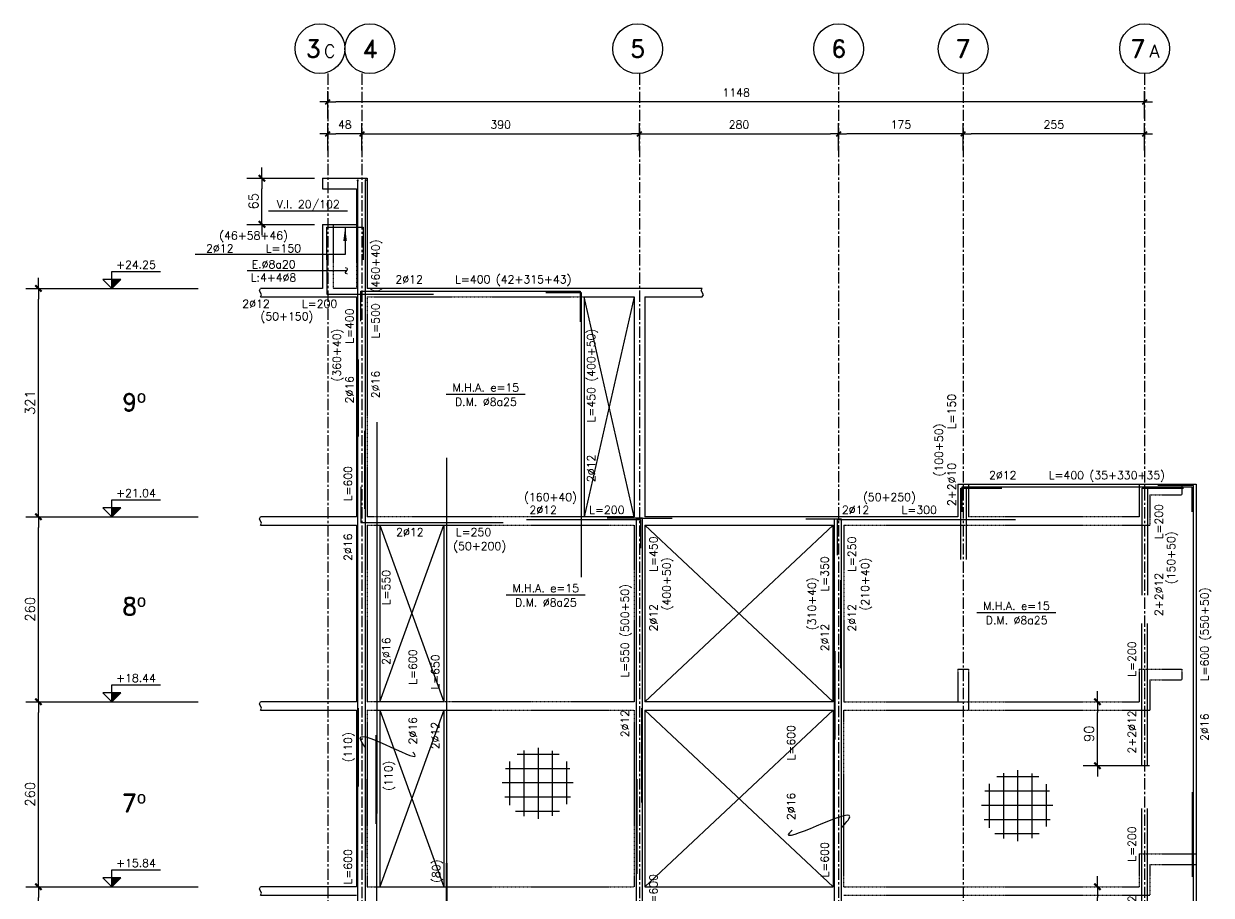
# Model space of a CAD drawing. Header units: millimetres. Extents: x 7445 to 13932, y -1320 to 2057.
# Drawn here: x 7445 to 9114, y 832 to 2057 of the extents above; entities that cross this region are included whole.
import ezdxf
from ezdxf.enums import TextEntityAlignment as Align

# ---------------------------------------------------------------- set-up
doc = ezdxf.new("R2010")
doc.units = ezdxf.units.MM
doc.header["$LTSCALE"] = 0.5
doc.linetypes.add('CENTER', pattern=[50.8, 31.75, -6.35, 6.35, -6.35])
doc.linetypes.add('DASHED', pattern=[0.75, 0.5, -0.25])
for name, color, linetype in [('A-LINEA 015', 6, 'Continuous'), ('CONTORNO', 3, 'Continuous'), ('CONTORNOS', 3, 'Continuous'), ('COTAS1', 2, 'Continuous'), ('Cotas2', 1, 'Continuous'), ('EJES', 1, 'CENTER'), ('fe', 7, 'Continuous'), ('NIVELES', 3, 'Continuous'), ('SEGMENTOS1', 2, 'DASHED'), ('TEXTOS-SM', 3, 'Continuous'), ('TEXTOS1', 9, 'Continuous'), ('textos2', 2, 'Continuous'), ('VANOS', 1, 'Continuous')]:
    doc.layers.add(name, color=color, linetype=linetype)
doc.styles.add('ROMAND', font='romand')
doc.styles.add('ROMANS', font='romans')
doc.styles.add('ROMANS0', font='romans.shx')
doc.dimstyles.new('ING-50', dxfattribs={"dimscale": 5, "dimtxt": 2.25, "dimasz": 2.25, "dimexe": 3, "dimexo": 0, "dimgap": 1.5, "dimtad": 1, "dimdec": 1, "dimzin": 12, "dimdsep": 46, "dimtxsty": 'ROMANS', "dimblk1": 'TICK1', "dimblk2": 'TICK1', "dimsah": 1, "dimcen": 0.09, "dimclrd": 2, "dimclre": 1, "dimclrt": 3, "dimadec": 1, "dimazin": 3, "dimtfac": 1, "dimtdec": 1, "dimtix": 1, "dimtmove": 2, "dimatfit": 3, "dimfxl": 3, "dimtolj": 1, "dimtzin": 12, "dimarcsym": 0})
doc.dimstyles.new('ING50', dxfattribs={"dimscale": 50, "dimtxt": 0.27, "dimasz": 0.3, "dimexe": 0.2, "dimexo": 1, "dimgap": 0.1, "dimtad": 1, "dimzin": 12, "dimdsep": 46, "dimtxsty": 'ROMANS', "dimblk1": 'TICK1', "dimblk2": 'TICK1', "dimsah": 1, "dimcen": 0.09, "dimse1": 1, "dimse2": 1, "dimclrd": 2, "dimclre": 4, "dimclrt": 3, "dimadec": 0, "dimazin": 0, "dimtfac": 1, "dimtix": 1, "dimtmove": 2, "dimatfit": 3, "dimldrblk": 'TICK1', "dimfxl": 1, "dimtolj": 1, "dimtzin": 12, "dimarcsym": 0})

# ---------------------------------------------------------------- blocks, each defined once
blk = doc.blocks.new('EJE-1')
at = {"color": 3, "linetype": 'Continuous'}
blk.add_circle((0, 0), 35, dxfattribs=at)
at = {"color": 5, "linetype": 'Continuous', "style": 'ROMAND'}
blk.add_attdef('0', text='', height=25, dxfattribs=at).set_placement((0.2, 0), align=Align.MIDDLE)
blk = doc.blocks.new('TICK1')
at = {"color": 2}
for points in [[(0, 0), (-1, 0)], [(0, 0), (1, 0)]]:
    blk.add_lwpolyline(points, dxfattribs=at)
at = {"color": 2, "const_width": 0.2}
blk.add_lwpolyline([(-0.3, -0.3), (0.3, 0.3)], dxfattribs=at)
blk = doc.blocks.new('*D27')
at = {"layer": 'COTAS1', "color": 2, "lineweight": -2}
blk.add_line((7465.3, 598.7), (7465.3, 828.7), dxfattribs=at)
at = {"layer": 'Defpoints', "color": 0}
for p in [(7465.3, 843.7), (7477, 843.7), (7477, 583.7)]:
    blk.add_point(p, dxfattribs=at)
at = {"layer": 'COTAS1', "color": 2, "lineweight": -2, "xscale": 15, "yscale": 15, "zscale": 15}
for p, rotation in [((7465.3, 843.7), 90), ((7465.3, 583.7), 270)]:
    blk.add_blockref('TICK1', p, dxfattribs=dict(at, rotation=rotation))
at = {"layer": 'COTAS1', "color": 3, "insert": (7453.6, 713.7), "char_height": 13.5, "attachment_point": 5, "rotation": 90, "style": 'ROMANS'}
blk.add_mtext('\\A1;260', dxfattribs=at)
blk = doc.blocks.new('nivel-el')
at = {"linetype": 'Continuous'}
blk.add_hatch(color=1, dxfattribs=at).paths.add_polyline_path([(0, 0), (12.5, 12.5), (0, 12.5)])
at = {"color": 3}
blk.add_lwpolyline([(0, 0), (12.5, 12.5), (0, 12.5), (-12.5, 12.5), (0, 0), (0, 12.5), (0, 23.6), (68.4, 23.6)], dxfattribs=at)
at = {"color": 3, "style": 'ROMANS'}
blk.add_attdef('%%P0.00', text='', height=11.2, dxfattribs=at).set_placement((34, 27.7), align=Align.CENTER)
blk = doc.blocks.new('*D28')
at = {"layer": 'COTAS1', "color": 2, "lineweight": -2}
blk.add_line((7465.3, 858.7), (7465.3, 1088.7), dxfattribs=at)
at = {"layer": 'Defpoints', "color": 0}
for p in [(7465.3, 1103.7), (7477, 1103.7), (7477, 843.7)]:
    blk.add_point(p, dxfattribs=at)
at = {"layer": 'COTAS1', "color": 2, "lineweight": -2, "xscale": 15, "yscale": 15, "zscale": 15}
for p, rotation in [((7465.3, 1103.7), 90), ((7465.3, 843.7), 270)]:
    blk.add_blockref('TICK1', p, dxfattribs=dict(at, rotation=rotation))
at = {"layer": 'COTAS1', "color": 3, "insert": (7453.6, 973.7), "char_height": 13.5, "attachment_point": 5, "rotation": 90, "style": 'ROMANS'}
blk.add_mtext('\\A1;260', dxfattribs=at)
blk = doc.blocks.new('eje-3')
at = {"color": 3, "linetype": 'Continuous'}
blk.add_circle((0, 0), 35, dxfattribs=at)
at = {"color": 5, "linetype": 'Continuous', "style": 'ROMAND'}
for height, p in [(25, (-9.2, 0)), (18, (13.7, -3.6))]:
    blk.add_attdef('0', text='', height=height, dxfattribs=at).set_placement(p, align=Align.MIDDLE)
blk = doc.blocks.new('*D29')
at = {"layer": 'Defpoints', "color": 0, "ltscale": 0.5}
for p in [(7872, 1946.8), (7872, 1923.5), (9020, 1923.5)]:
    blk.add_point(p, dxfattribs=at)
at = {"layer": 'TEXTOS1', "color": 1, "lineweight": -2, "ltscale": 0.5}
for p, q in [((7872, 1923.5), (7872, 1961.8)), ((9020, 1923.5), (9020, 1961.8))]:
    blk.add_line(p, q, dxfattribs=at)
at = {"layer": 'TEXTOS1', "color": 2, "lineweight": -2, "ltscale": 0.5}
blk.add_line((9008.8, 1946.8), (7883.3, 1946.8), dxfattribs=at)
at = {"layer": 'TEXTOS1', "color": 2, "lineweight": -2, "ltscale": 0.5, "xscale": 11.25, "yscale": 11.25, "zscale": 11.25}
for p, rotation in [((7872, 1946.8), 179.9999999999993), ((9020, 1946.8), 359.9999999999993)]:
    blk.add_blockref('TICK1', p, dxfattribs=dict(at, rotation=rotation))
at = {"layer": 'TEXTOS1', "color": 3, "ltscale": 0.5, "insert": (8446, 1960), "char_height": 11.25, "attachment_point": 5, "style": 'ROMANS'}
blk.add_mtext('\\A1;1148', dxfattribs=at)
blk = doc.blocks.new('*D30')
at = {"layer": 'Defpoints', "color": 0, "ltscale": 0.5}
for p in [(8765, 1901.8), (8765, 1878.5), (9020, 1878.5)]:
    blk.add_point(p, dxfattribs=at)
at = {"layer": 'TEXTOS1', "color": 1, "lineweight": -2, "ltscale": 0.5}
for p, q in [((8765, 1878.5), (8765, 1916.8)), ((9020, 1878.5), (9020, 1916.8))]:
    blk.add_line(p, q, dxfattribs=at)
at = {"layer": 'TEXTOS1', "color": 2, "lineweight": -2, "ltscale": 0.5}
blk.add_line((9008.8, 1901.8), (8776.3, 1901.8), dxfattribs=at)
at = {"layer": 'TEXTOS1', "color": 2, "lineweight": -2, "ltscale": 0.5, "xscale": 11.25, "yscale": 11.25, "zscale": 11.25}
for p, rotation in [((8765, 1901.8), 180.0000000000065), ((9020, 1901.8), 6.474820679613913e-12)]:
    blk.add_blockref('TICK1', p, dxfattribs=dict(at, rotation=rotation))
at = {"layer": 'TEXTOS1', "color": 3, "ltscale": 0.5, "insert": (8892.5, 1915), "char_height": 11.25, "attachment_point": 5, "style": 'ROMANS'}
blk.add_mtext('\\A1;255', dxfattribs=at)
blk = doc.blocks.new('*D31')
at = {"layer": 'Defpoints', "color": 0, "ltscale": 0.5}
for p in [(8590, 1901.8), (8590, 1878.5), (8765, 1878.5)]:
    blk.add_point(p, dxfattribs=at)
at = {"layer": 'TEXTOS1', "color": 1, "lineweight": -2, "ltscale": 0.5}
for p, q in [((8590, 1878.5), (8590, 1916.8)), ((8765, 1878.5), (8765, 1916.8))]:
    blk.add_line(p, q, dxfattribs=at)
at = {"layer": 'TEXTOS1', "color": 2, "lineweight": -2, "ltscale": 0.5}
blk.add_line((8753.8, 1901.8), (8601.3, 1901.8), dxfattribs=at)
at = {"layer": 'TEXTOS1', "color": 2, "lineweight": -2, "ltscale": 0.5, "xscale": 11.25, "yscale": 11.25, "zscale": 11.25, "rotation": 180}
blk.add_blockref('TICK1', (8590, 1901.8), dxfattribs=at)
at = {"layer": 'TEXTOS1', "color": 2, "lineweight": -2, "ltscale": 0.5, "xscale": 11.25, "yscale": 11.25, "zscale": 11.25}
blk.add_blockref('TICK1', (8765, 1901.8), dxfattribs=at)
at = {"layer": 'TEXTOS1', "color": 3, "ltscale": 0.5, "insert": (8677.5, 1915), "char_height": 11.25, "attachment_point": 5, "style": 'ROMANS'}
blk.add_mtext('\\A1;175', dxfattribs=at)
blk = doc.blocks.new('*D32')
at = {"layer": 'Defpoints', "color": 0, "ltscale": 0.5}
for p in [(8590, 1901.8), (8310, 1878.5), (8590, 1878.5)]:
    blk.add_point(p, dxfattribs=at)
at = {"layer": 'TEXTOS1', "color": 1, "lineweight": -2, "ltscale": 0.5}
for p, q in [((8310, 1878.5), (8310, 1916.8)), ((8590, 1878.5), (8590, 1916.8))]:
    blk.add_line(p, q, dxfattribs=at)
at = {"layer": 'TEXTOS1', "color": 2, "lineweight": -2, "ltscale": 0.5}
blk.add_line((8321.3, 1901.8), (8578.8, 1901.8), dxfattribs=at)
at = {"layer": 'TEXTOS1', "color": 2, "lineweight": -2, "ltscale": 0.5, "xscale": 11.25, "yscale": 11.25, "zscale": 11.25, "rotation": 180}
blk.add_blockref('TICK1', (8310, 1901.8), dxfattribs=at)
at = {"layer": 'TEXTOS1', "color": 2, "lineweight": -2, "ltscale": 0.5, "xscale": 11.25, "yscale": 11.25, "zscale": 11.25}
blk.add_blockref('TICK1', (8590, 1901.8), dxfattribs=at)
at = {"layer": 'TEXTOS1', "color": 3, "ltscale": 0.5, "insert": (8450, 1915), "char_height": 11.25, "attachment_point": 5, "style": 'ROMANS'}
blk.add_mtext('\\A1;280', dxfattribs=at)
blk = doc.blocks.new('*D10')
at = {"layer": 'Defpoints', "color": 0, "ltscale": 0.5}
for p in [(8310, 1901.8), (7920, 1878.5), (8310, 1878.5)]:
    blk.add_point(p, dxfattribs=at)
at = {"layer": 'TEXTOS1', "color": 1, "lineweight": -2, "ltscale": 0.5}
for p, q in [((7920, 1878.5), (7920, 1916.8)), ((8310, 1878.5), (8310, 1916.8))]:
    blk.add_line(p, q, dxfattribs=at)
at = {"layer": 'TEXTOS1', "color": 2, "lineweight": -2, "ltscale": 0.5}
blk.add_line((7931.3, 1901.8), (8298.8, 1901.8), dxfattribs=at)
at = {"layer": 'TEXTOS1', "color": 2, "lineweight": -2, "ltscale": 0.5, "xscale": 11.25, "yscale": 11.25, "zscale": 11.25, "rotation": 180}
blk.add_blockref('TICK1', (7920, 1901.8), dxfattribs=at)
at = {"layer": 'TEXTOS1', "color": 2, "lineweight": -2, "ltscale": 0.5, "xscale": 11.25, "yscale": 11.25, "zscale": 11.25}
blk.add_blockref('TICK1', (8310, 1901.8), dxfattribs=at)
at = {"layer": 'TEXTOS1', "color": 3, "ltscale": 0.5, "insert": (8115, 1915), "char_height": 11.25, "attachment_point": 5, "style": 'ROMANS'}
blk.add_mtext('\\A1;390', dxfattribs=at)
blk = doc.blocks.new('*D11')
at = {"layer": 'Defpoints', "color": 0, "ltscale": 0.5}
for p in [(7872, 1901.8), (7872, 1878.5), (7920, 1878.5)]:
    blk.add_point(p, dxfattribs=at)
at = {"layer": 'TEXTOS1', "color": 1, "lineweight": -2, "ltscale": 0.5}
for p, q in [((7872, 1878.5), (7872, 1916.8)), ((7920, 1878.5), (7920, 1916.8))]:
    blk.add_line(p, q, dxfattribs=at)
at = {"layer": 'TEXTOS1', "color": 2, "lineweight": -2, "ltscale": 0.5}
blk.add_line((7908.8, 1901.8), (7883.3, 1901.8), dxfattribs=at)
at = {"layer": 'TEXTOS1', "color": 2, "lineweight": -2, "ltscale": 0.5, "xscale": 11.25, "yscale": 11.25, "zscale": 11.25}
for p, rotation in [((7872, 1901.8), 180.0000000000253), ((7920, 1901.8), 2.525979425627156e-11)]:
    blk.add_blockref('TICK1', p, dxfattribs=dict(at, rotation=rotation))
at = {"layer": 'TEXTOS1', "color": 3, "ltscale": 0.5, "insert": (7896, 1915), "char_height": 11.25, "attachment_point": 5, "style": 'ROMANS'}
blk.add_mtext('\\A1;48', dxfattribs=at)
blk = doc.blocks.new('*D12')
at = {"layer": 'COTAS1', "color": 2, "lineweight": -2}
blk.add_line((7779.5, 1789.7), (7779.5, 1824.7), dxfattribs=at)
at = {"layer": 'Defpoints', "color": 0}
for p in [(7779.5, 1839.7), (7791.1, 1839.7), (7791.1, 1774.7)]:
    blk.add_point(p, dxfattribs=at)
at = {"layer": 'COTAS1', "color": 2, "lineweight": -2, "xscale": 15, "yscale": 15, "zscale": 15}
for p, rotation in [((7779.5, 1839.7), 90), ((7779.5, 1774.7), 270)]:
    blk.add_blockref('TICK1', p, dxfattribs=dict(at, rotation=rotation))
at = {"layer": 'COTAS1', "color": 3, "insert": (7767.7, 1807.2), "char_height": 13.5, "attachment_point": 5, "rotation": 90, "style": 'ROMANS'}
blk.add_mtext('\\A1;65', dxfattribs=at)
blk = doc.blocks.new('malla-1')
at = {"color": 1}
for p, q in [((-29.3, 40), (29.7, 40)), ((-20, 45.1), (-20, -47)), ((0, 49), (0, -50.9)), ((20, 44.6), (20, -46.5)), ((-46, 20), (44.8, 20)), ((-40, 29.7), (-40, -31.8)), ((40, 29.6), (40, -30.1)), ((-50.6, 0), (49.4, 0)), ((-46.9, -20), (45.6, -20)), ((-31.8, -40), (30.2, -40))]:
    blk.add_line(p, q, dxfattribs=at)
blk = doc.blocks.new('*D62')
at = {"layer": 'Defpoints', "color": 0, "ltscale": 0.5}
for p in [(8953.7, 843.7), (8965.4, 843.7), (8965.4, 753.7)]:
    blk.add_point(p, dxfattribs=at)
at = {"layer": 'fe', "color": 2, "lineweight": -2, "ltscale": 0.5}
blk.add_line((8953.7, 768.7), (8953.7, 828.7), dxfattribs=at)
at = {"layer": 'fe', "color": 2, "lineweight": -2, "ltscale": 0.5, "xscale": 15, "yscale": 15, "zscale": 15}
for p, rotation in [((8953.7, 843.7), 90), ((8953.7, 753.7), 270)]:
    blk.add_blockref('TICK1', p, dxfattribs=dict(at, rotation=rotation))
at = {"layer": 'fe', "color": 3, "ltscale": 0.5, "insert": (8942, 798.7), "char_height": 13.5, "attachment_point": 5, "rotation": 90, "style": 'ROMANS'}
blk.add_mtext('\\A1;90', dxfattribs=at)
blk = doc.blocks.new('*D60')
at = {"layer": 'COTAS1', "color": 2, "lineweight": -2}
blk.add_line((7465.3, 1118.7), (7465.3, 1348.7), dxfattribs=at)
at = {"layer": 'Defpoints', "color": 0}
for p in [(7465.3, 1363.7), (7477, 1363.7), (7477, 1103.7)]:
    blk.add_point(p, dxfattribs=at)
at = {"layer": 'COTAS1', "color": 2, "lineweight": -2, "xscale": 15, "yscale": 15, "zscale": 15}
for p, rotation in [((7465.3, 1363.7), 90), ((7465.3, 1103.7), 270)]:
    blk.add_blockref('TICK1', p, dxfattribs=dict(at, rotation=rotation))
at = {"layer": 'COTAS1', "color": 3, "insert": (7453.6, 1233.7), "char_height": 13.5, "attachment_point": 5, "rotation": 90, "style": 'ROMANS'}
blk.add_mtext('\\A1;260', dxfattribs=at)
blk = doc.blocks.new('*D61')
at = {"layer": 'COTAS1', "color": 2, "lineweight": -2}
blk.add_line((7465.3, 1378.7), (7465.3, 1669.7), dxfattribs=at)
at = {"layer": 'Defpoints', "color": 0}
for p in [(7465.3, 1684.7), (7477, 1684.7), (7477, 1363.7)]:
    blk.add_point(p, dxfattribs=at)
at = {"layer": 'COTAS1', "color": 2, "lineweight": -2, "xscale": 15, "yscale": 15, "zscale": 15}
for p, rotation in [((7465.3, 1684.7), 90), ((7465.3, 1363.7), 270)]:
    blk.add_blockref('TICK1', p, dxfattribs=dict(at, rotation=rotation))
at = {"layer": 'COTAS1', "color": 3, "insert": (7453.6, 1524.2), "char_height": 13.5, "attachment_point": 5, "rotation": 90, "style": 'ROMANS'}
blk.add_mtext('\\A1;321', dxfattribs=at)
blk = doc.blocks.new('*D63')
at = {"layer": 'Defpoints', "color": 0, "ltscale": 0.5}
for p in [(8953.7, 1103.7), (8965.4, 1103.7), (8965.4, 1013.7)]:
    blk.add_point(p, dxfattribs=at)
at = {"layer": 'fe', "color": 2, "lineweight": -2, "ltscale": 0.5}
blk.add_line((8953.7, 1028.7), (8953.7, 1088.7), dxfattribs=at)
at = {"layer": 'fe', "color": 2, "lineweight": -2, "ltscale": 0.5, "xscale": 15, "yscale": 15, "zscale": 15}
for p, rotation in [((8953.7, 1103.7), 90), ((8953.7, 1013.7), 270)]:
    blk.add_blockref('TICK1', p, dxfattribs=dict(at, rotation=rotation))
at = {"layer": 'fe', "color": 3, "ltscale": 0.5, "insert": (8942, 1058.7), "char_height": 13.5, "attachment_point": 5, "rotation": 90, "style": 'ROMANS'}
blk.add_mtext('\\A1;90', dxfattribs=at)
blk = doc.blocks.new('FLECHA')
at = {"color": 2}
blk.add_lwpolyline([(0, 0, 0, 5, 0), (19.2, 0, 5, 5, 0)], format="xyseb", dxfattribs=at)

msp = doc.modelspace()

# ---------------------------------------------------------------- linework, layer by layer
at = {"layer": 'CONTORNO'}
for p, q in [((7864.547, 1684.735), (7777.52, 1684.735)), ((7777.52, 1672.735), (7912.547, 1672.735)), ((8398.397, 1684.735), (7927.547, 1684.735)), ((8232.547, 1672.735), (8232.547, 1363.735)), ((8232.547, 1672.735), (8302.547, 1672.735)), ((8302.547, 1672.735), (8302.547, 1363.735)), ((8317.547, 1672.735), (8398.397, 1672.735)), ((8317.547, 1672.735), (8317.547, 1363.735)), ((8757.547, 1409.735), (9092.547, 1409.735)), ((8757.547, 1409.735), (8757.547, 1363.735)), ((7912.547, 1363.735), (7777.52, 1363.735)), ((8302.547, 1363.735), (8232.547, 1363.735)), ((8757.547, 1363.735), (8317.547, 1363.735)), ((7777.52, 1351.735), (7912.547, 1351.735)), ((7912.547, 1351.735), (7912.547, 1103.735)), ((7945.047, 1351.735), (7945.047, 1103.735)), ((7945.047, 1351.735), (8035.047, 1351.735)), ((8035.047, 1351.735), (8035.047, 1103.735)), ((8317.547, 1351.735), (8582.547, 1351.735)), ((8317.547, 1351.735), (8317.547, 1103.735)), ((8582.547, 1103.735), (8582.547, 1351.735)), ((7912.547, 1103.735), (7777.52, 1103.735)), ((8035.047, 1103.735), (7945.047, 1103.735)), ((8582.547, 1103.735), (8317.547, 1103.735)), ((7777.52, 1091.735), (7912.547, 1091.735)), ((7912.547, 1091.735), (7912.547, 843.735)), ((7945.047, 1091.735), (7945.047, 843.735)), ((7945.047, 1091.735), (8035.047, 1091.735)), ((8035.047, 1091.735), (8035.047, 843.735)), ((8317.547, 1091.735), (8582.547, 1091.735)), ((8317.547, 1091.735), (8317.547, 843.735)), ((8582.547, 1091.735), (8582.547, 843.735)), ((7912.547, 843.735), (7777.52, 843.735)), ((7945.047, 843.735), (8035.047, 843.735)), ((8317.547, 843.735), (8582.547, 843.735)), ((7777.52, 831.735), (7912.547, 831.735))]:
    msp.add_line(p, q, dxfattribs=at)
at = {"layer": 'CONTORNOS', "ltscale": 0.5}
for p, q in [((7864.547, 1839.735), (7864.547, 1824.735)), ((7864.547, 1839.735), (7927.547, 1839.735)), ((7927.547, 1839.735), (7927.547, 1684.735)), ((7864.547, 1824.735), (7912.547, 1824.735)), ((7912.547, 1824.735), (7912.547, 1774.735)), ((7864.547, 1774.735), (7864.547, 1684.735)), ((7864.547, 1774.735), (7912.547, 1774.735)), ((7912.547, 1672.735), (7912.547, 1363.735)), ((9092.547, 1409.735), (9092.547, -208.266))]:
    msp.add_line(p, q, dxfattribs=at)
at = {"layer": 'CONTORNOS', "color": 2, "ltscale": 0.5}
for p, q in [((7776.02, 1681.735), (7777.52, 1684.735)), ((7779.02, 1675.735), (7776.02, 1681.735)), ((7777.52, 1672.735), (7779.02, 1675.735)), ((8396.897, 1681.735), (8398.397, 1684.735)), ((8399.897, 1675.735), (8396.897, 1681.735)), ((8398.397, 1672.735), (8399.897, 1675.735)), ((7776.02, 1360.735), (7777.52, 1363.735)), ((7779.02, 1354.735), (7776.02, 1360.735)), ((7777.52, 1351.735), (7779.02, 1354.735)), ((7776.02, 1100.735), (7777.52, 1103.735)), ((7779.02, 1094.735), (7776.02, 1100.735)), ((7777.52, 1091.735), (7779.02, 1094.735)), ((7776.02, 840.735), (7777.52, 843.735)), ((7779.02, 834.735), (7776.02, 840.735)), ((7777.52, 831.735), (7779.02, 834.735))]:
    msp.add_line(p, q, dxfattribs=at)
at = {"layer": 'Cotas2'}
for p, q in [((7758.483, 1839.735), (7853.134, 1839.735)), ((7758.483, 1774.735), (7853.134, 1774.735)), ((7447.873, 1684.735), (7689.903, 1684.735)), ((7447.873, 1363.735), (7689.903, 1363.735)), ((7447.873, 1103.735), (7689.903, 1103.735)), ((7447.873, 843.735), (7689.903, 843.735))]:
    msp.add_line(p, q, dxfattribs=at)
at = {"layer": 'EJES'}
for p, q in [((7872.047, 1986.668), (7872.047, -1188.546)), ((7920.047, 1986.668), (7920.047, -1188.546)), ((8310.047, 1986.668), (8310.047, -1188.546)), ((8590.047, 1986.757), (8590.047, -1188.546)), ((8765.047, 1986.757), (8765.047, -1188.546)), ((9020.047, 1986.757), (9020.047, -253.801))]:
    msp.add_line(p, q, dxfattribs=at)
at = {"layer": 'fe', "color": 6, "ltscale": 0.5}
for p, q in [((8593.047, 1150.808), (8593.047, 1274.734)), ((8585.047, 1050.583), (8585.047, 1174.734)), ((7915.047, 984.734), (7915.047, 1094.734)), ((7940.047, 931.927), (7940.047, 1056.734)), ((7925.547, 884.734), (7925.547, 994.734)), ((9087.547, 857.622), (9087.547, 976.734)), ((8040.047, 796.734), (8040.047, 876.734))]:
    msp.add_line(p, q, dxfattribs=at)
at = {"layer": 'fe', "color": 1, "ltscale": 0.5}
msp.add_line((9026.838, 1013.735), (8933.635, 1013.735), dxfattribs=at)
at = {"layer": 'fe', "ltscale": 0.5, "const_width": 1.5}
for points in [[(7913.367, 1836.506, 1), (7914.867, 1836.506, 1)], [(7924.489, 1836.846, 1), (7925.989, 1836.846, 1)]]:
    msp.add_lwpolyline(points, format="xyb", close=True, dxfattribs=at)
at = {"layer": 'fe', "ltscale": 0.5}
for points in [[(7914.047, 1476.406), (7914.047, 1836.67), (7914.047, 1836.67)], [(7925.047, 1372.522), (7925.047, 1836.786), (7925.047, 1836.786)], [(7870.547, 1724.735), (7870.547, 1770.735), (7921.547, 1770.735), (7921.547, 1724.735)], [(7870.547, 1726.735), (7870.547, 1676.735), (8020.547, 1676.735)], [(7918.547, 1638.735), (7918.547, 1680.735), (8226.547, 1680.735), (8226.547, 1637.735)], [(8228.547, 1278.735), (8228.547, 1678.735), (8178.547, 1678.735)], [(7914.047, 984.734), (7914.047, 1584.734)], [(7941.047, 1496.734), (7941.047, 946.734)], [(7925.047, 884.734), (7925.047, 1484.734)], [(8039.047, 1446.734), (8039.047, 796.734)], [(7918.547, 1405.735), (7918.547, 1355.735), (8118.547, 1355.735)], [(8761.547, 1303.735), (8761.547, 1403.735), (8811.547, 1403.735)], [(8763.547, 1370.735), (8763.547, 1405.735), (9086.547, 1405.735), (9086.547, 1370.735)], [(8769.547, 1303.735), (8769.547, 1403.735), (8819.547, 1403.735)], [(9016.547, 1253.735), (9016.547, 1403.735), (9066.547, 1403.735)], [(9024.572, 1253.735), (9024.572, 1403.735), (9074.572, 1403.735)], [(9088.547, 857.735), (9088.547, 1407.735), (9038.547, 1407.735)], [(8151.547, 1359.735), (8311.547, 1359.735), (8311.547, 1319.735)], [(8314.547, 961.996), (8314.547, 1361.996), (8264.547, 1361.996)], [(8306.047, 861.996), (8306.047, 1361.996), (8356.047, 1361.996)], [(8584.047, 1050.599), (8584.047, 1360.599), (8544.047, 1360.599)], [(8594.047, 1150.599), (8594.047, 1360.599), (8554.047, 1360.599)], [(8588.547, 1309.735), (8588.547, 1359.735), (8838.547, 1359.735)], [(8594.047, 674.734), (8594.047, 1274.734)], [(9015.87, 1213.735), (9015.87, 1013.735)], [(9023.87, 1213.735), (9023.87, 1013.735)], [(8584.047, 574.734), (8584.047, 1174.734)], [(7914.047, 494.734), (7914.047, 1094.734)], [(8314.547, 494.734), (8314.547, 1094.734)], [(7941.047, 356.734), (7941.047, 1056.734)], [(7925.047, 394.734), (7925.047, 994.734)], [(8306.047, 394.734), (8306.047, 994.734)], [(9088.547, 376.734), (9088.547, 976.734)], [(9015.87, 953.735), (9015.87, 753.735)], [(9023.87, 953.735), (9023.87, 753.735)], [(8039.047, 276.734), (8039.047, 876.734)]]:
    msp.add_lwpolyline(points, dxfattribs=at)
at = {"layer": 'fe', "color": 6, "ltscale": 0.5}
for points in [[(7915.047, 1476.406), (7915.047, 1584.734)], [(7924.047, 1374.734), (7924.047, 1484.734)], [(8313.547, 961.956), (8313.547, 1094.734)], [(8307.047, 861.998), (8307.047, 994.734)]]:
    msp.add_lwpolyline(points, dxfattribs=at)
at = {"layer": 'fe', "color": 2, "ltscale": 0.5}
msp.add_spline([(8594.047, 926.312), (8605.59, 942.041), (8521.217, 919.692), (8524.529, 923.333)], degree=3, dxfattribs=at)
at = {"layer": 'SEGMENTOS1'}
for p, q in [((7879.547, 1774.735), (7879.547, 1684.735)), ((7912.547, 1774.735), (7912.547, 1684.735)), ((7912.547, 1684.735), (7879.547, 1684.735)), ((7927.547, 1672.735), (8232.547, 1672.735)), ((7927.547, 1672.735), (7927.547, 1363.735)), ((8772.547, 1409.735), (8772.547, 1363.735)), ((9012.547, 1409.735), (9012.547, 1363.735)), ((9072.547, 1409.735), (9072.547, 1394.735)), ((9027.547, 1394.735), (9027.547, 1351.735)), ((9027.547, 1394.735), (9072.547, 1394.735)), ((8232.547, 1363.735), (7927.547, 1363.735)), ((9012.547, 1363.735), (8772.547, 1363.735)), ((7927.547, 1351.735), (7927.547, 1103.735)), ((7927.547, 1351.735), (7945.047, 1351.735)), ((8035.047, 1351.735), (8302.547, 1351.735)), ((8302.547, 1351.735), (8302.547, 1103.735)), ((8597.547, 1351.735), (8597.547, 1103.735)), ((8597.547, 1351.735), (9027.547, 1351.735)), ((8757.547, 1149.735), (8757.547, 1103.735)), ((8757.547, 1149.735), (8772.547, 1149.735)), ((8772.547, 1149.735), (8772.547, 1091.735)), ((9012.547, 1149.735), (9012.547, 1103.735)), ((9012.547, 1149.735), (9072.547, 1149.735)), ((9072.547, 1149.735), (9072.547, 1134.735)), ((9027.547, 1134.735), (9027.547, 1091.735)), ((9027.547, 1134.735), (9072.547, 1134.735)), ((7945.047, 1103.735), (7927.547, 1103.735)), ((8302.547, 1103.735), (8035.047, 1103.735)), ((8597.547, 1103.735), (9012.547, 1103.735)), ((7927.547, 1091.735), (7945.047, 1091.735)), ((7927.547, 1091.735), (7927.547, 843.735)), ((7945.047, 1091.735), (8302.547, 1091.735)), ((8302.547, 1091.735), (8302.547, 843.735)), ((8597.547, 843.735), (8597.547, 1091.735)), ((8597.547, 1091.735), (9027.547, 1091.735)), ((9012.547, 889.735), (9012.547, 843.735)), ((9012.547, 889.735), (9092.547, 889.735)), ((9092.547, 889.735), (9092.547, 874.735)), ((9027.547, 874.735), (9092.547, 874.735)), ((9027.547, 874.735), (9027.547, 831.735)), ((7927.547, 843.735), (7945.047, 843.735)), ((8035.047, 843.735), (8302.547, 843.735)), ((8597.547, 843.735), (9012.547, 843.735)), ((8597.547, 831.735), (9027.547, 831.735))]:
    msp.add_line(p, q, dxfattribs=at)
at = {"layer": 'TEXTOS1', "color": 9}
msp.add_line((7788.671, 1793.812), (7899.876, 1793.812), dxfattribs=at)
at = {"layer": 'TEXTOS1', "color": 1, "ltscale": 0.5}
for p, q in [((7896.358, 1770.735), (7896.358, 1732.196)), ((7896.358, 1732.196), (7685.737, 1732.196)), ((7897.45, 1709.294), (7758.676, 1709.294))]:
    msp.add_line(p, q, dxfattribs=at)
at = {"layer": 'TEXTOS1', "color": 5}
for p, q in [((8038.311, 1536.177), (8149.516, 1536.177)), ((8122.538, 1254.171), (8233.743, 1254.171)), ((8784.153, 1229.197), (8895.358, 1229.197))]:
    msp.add_line(p, q, dxfattribs=at)
at = {"layer": 'TEXTOS1', "color": 2, "ltscale": 0.5}
msp.add_spline([(7925.047, 1039.429), (7917.679, 1052.7), (7993.378, 1030.774), (7991.692, 1032.833)], degree=3, dxfattribs=at)
at = {"layer": 'VANOS', "ltscale": 0.5}
for p, q in [((8302.547, 1363.735), (8232.547, 1672.735)), ((8302.547, 1672.735), (8232.547, 1363.735)), ((7945.047, 1351.735), (8035.047, 1103.735)), ((7945.047, 1103.735), (8035.047, 1351.735)), ((8582.547, 1351.735), (8317.547, 1103.735)), ((8317.547, 1351.735), (8582.547, 1103.735)), ((8035.047, 1091.735), (7945.047, 843.735)), ((7945.047, 1091.735), (8035.047, 843.735)), ((8582.547, 1091.735), (8317.547, 843.735)), ((8317.547, 1091.735), (8582.547, 843.735))]:
    msp.add_line(p, q, dxfattribs=at)

# ---------------------------------------------------------------- block references
at = {"layer": 'A-LINEA 015', "ltscale": 0.5}
ref = msp.add_blockref('eje-3', (7861.047, 2021.757), dxfattribs=at)
ref.add_attrib('0', '3', dxfattribs={"layer": '0', "color": 5, "linetype": 'Continuous', "height": 25, "style": 'ROMAND'}).set_placement((7851.856, 2021.757), align=Align.MIDDLE)
ref.add_attrib('0', 'C', dxfattribs={"layer": '0', "color": 5, "linetype": 'Continuous', "height": 18, "style": 'ROMAND'}).set_placement((7874.733, 2018.174), align=Align.MIDDLE)
for p, values in [((7931.047, 2021.668), {'0': '4'}), ((8307.547, 2021.668), {'0': '5'}), ((8590.047, 2021.668), {'0': '6'}), ((8765.047, 2021.668), {'0': '7'})]:
    msp.add_blockref('EJE-1', p, dxfattribs=at).add_auto_attribs(values)
ref = msp.add_blockref('eje-3', (9020.047, 2021.757), dxfattribs=at)
ref.add_attrib('0', '7', dxfattribs={"layer": '0', "color": 5, "linetype": 'Continuous', "height": 25, "style": 'ROMAND'}).set_placement((9010.856, 2021.757), align=Align.MIDDLE)
ref.add_attrib('0', 'A', dxfattribs={"layer": '0', "color": 5, "linetype": 'Continuous', "height": 18, "style": 'ROMAND'}).set_placement((9033.733, 2018.175), align=Align.MIDDLE)
at = {"layer": 'fe', "ltscale": 0.5}
for p in [(8167.599, 990.057), (8841.495, 958.439)]:
    msp.add_blockref('malla-1', p, dxfattribs=at)
at = {"layer": 'NIVELES'}
for p, values in [((7568.523, 1684.735), {'%%P0.00': '+24.25'}), ((7568.523, 1363.735), {'%%P0.00': '+21.04'}), ((7568.523, 1103.735), {'%%P0.00': '+18.44'}), ((7568.523, 843.735), {'%%P0.00': '+15.84'})]:
    msp.add_blockref('nivel-el', p, dxfattribs=at).add_auto_attribs(values)
at = {"layer": 'TEXTOS1', "color": 1, "ltscale": 0.5, "rotation": 270}
msp.add_blockref('FLECHA', (7896.358, 1770.735), dxfattribs=at)

# ---------------------------------------------------------------- texts
at = {"layer": 'fe', "color": 9, "ltscale": 0.5, "style": 'ROMANS0'}
for s, p in [('(110)', (7906.047, 1039.734)), ('(110)', (7962.767, 999.722)), ('(80)', (8030.125, 865.576))]:
    msp.add_text(s, height=11.25, rotation=90, dxfattribs=at).set_placement(p, align=Align.CENTER)
at = {"layer": 'TEXTOS-SM', "ltscale": 0.5, "style": 'ROMANS0'}
for s, p in [('(46+58+46)', (7767.726, 1753.432)), ('2%%c12     L=150', (7767.726, 1735.432)), ('2%%c12     L=400 (42+315+43)', (8090.776, 1691.821)), ('2%%c12     L=200', (7818.629, 1657.485)), ('(50+150)', (7814.614, 1639.812)), ('2%%c12     L=400 (35+330+35)', (8925.047, 1416.528)), ('(160+40)', (8185.106, 1385.735)), ('(50+250)', (8661.364, 1385.735)), ('2%%c12     L=200', (8222.281, 1367.735)), ('2%%c12     L=300', (8661.364, 1367.735)), ('2%%c12     L=250', (8034.908, 1336.485)), ('(50+200)', (8085.537, 1316.929))]:
    msp.add_text(s, height=11.25, dxfattribs=at).set_placement(p, align=Align.CENTER)
for s, p in [('2%%c16     L=500  (460+40)', (7944.746, 1641.892)), ('2%%c16     L=400', (7908.234, 1589.796)), ('(360+40)', (7890.234, 1591.056)), ('2%%c12     L=450 (400+50)', (8247.797, 1520.25)), ('2+2%%c10     L=150', (8754.494, 1457.561)), ('(100+50)', (8736.494, 1457.561)), ('2%%c16     L=600', (7906.047, 1368.375)), ('2+2%%c12     L=200', (9045.673, 1302.887)), ('(150+50)', (9062.876, 1306.088)), ('2%%c12     L=450', (8335.297, 1269.295)), ('2%%c12     L=250', (8614.262, 1269.121)), ('(400+50)', (8353.751, 1269.295)), ('2%%c12     L=350', (8576.047, 1241.425)), ('(210+40)', (8632.722, 1269.121)), ('2%%c16     L=550', (7959.688, 1222.239)), ('(310+40)', (8558.047, 1241.425)), ('2%%c12     L=550 (500+50)', (8295.302, 1161.44)), ('2%%c16     L=600 (550+50)', (9109.953, 1156.454)), ('2+2%%c12     L=200', (9007.87, 1109.735)), ('2%%c16     L=600', (7997.097, 1110.511)), ('2%%c12     L=650', (8028.794, 1103.59)), ('2%%c16     L=600', (8528.708, 1004.158)), ('2+2%%c12     L=200', (9007.87, 849.735)), ('2%%c16     L=600', (8576.047, 839.648)), ('2%%c16     L=600', (7906.047, 829.767)), ('2%%c16     L=600', (8335.297, 794.734))]:
    msp.add_text(s, height=11.25, rotation=90, dxfattribs=at).set_placement(p, align=Align.CENTER)
at = {"layer": 'TEXTOS1', "color": 9, "style": 'ROMANS'}
for s, p in [('V.I. 20/102', (7844.53, 1797.412)), ('E.%%C8a20', (7795.961, 1712.895)), ('L:4+4%%C8', (7795.766, 1694.332)), ('M.H.A. e=15', (8094.17, 1539.777)), ('D.M. %%C8a25', (8094.326, 1519.614)), ('M.H.A. e=15', (8178.397, 1257.771)), ('D.M. %%C8a25', (8178.552, 1237.608)), ('M.H.A. e=15', (8840.012, 1232.797)), ('D.M. %%C8a25', (8840.168, 1212.634))]:
    msp.add_text(s, height=11.25, dxfattribs=at).set_placement(p, align=Align.CENTER)
msp.add_text('~', height=11.25, rotation=90, dxfattribs=at).set_placement((7903.055, 1709.481), align=Align.CENTER)
at = {"layer": 'textos2', "color": 5, "style": 'ROMAND'}
for s, p in [('9º', (7582.818, 1512.218)), ('8º', (7582.818, 1225.304)), ('7º', (7582.818, 948.817))]:
    msp.add_text(s, height=25, dxfattribs=at).set_placement(p)

# ---------------------------------------------------------------- dimensions: what is measured, and where the dimension line sits
at = {"layer": 'COTAS1'}
for base, p1, p2, picture, middle in [((7779.457, 1839.735), (7791.096, 1774.735), (7791.096, 1839.735), '*D12', (7767.707, 1807.235)), ((7465.331, 1684.735), (7476.971, 1363.735), (7476.971, 1684.735), '*D61', (7453.581, 1524.235)), ((7465.331, 1363.735), (7476.971, 1103.735), (7476.971, 1363.735), '*D60', (7453.581, 1233.735)), ((7465.331, 1103.735), (7476.971, 843.735), (7476.971, 1103.735), '*D28', (7453.581, 973.735)), ((7465.331, 843.735), (7476.971, 583.735), (7476.971, 843.735), '*D27', (7453.581, 713.735))]:
    dim = msp.add_linear_dim(base=base, p1=p1, p2=p2, angle=270, dimstyle='ING50', dxfattribs=at)
    dim.commit()
    dim.dimension.update_dxf_attribs({"geometry": picture, "text_midpoint": middle})
at = {"layer": 'fe', "color": 1, "ltscale": 0.5}
for base, p1, p2, picture, middle in [((8953.713, 1103.735), (8965.352, 1013.735), (8965.352, 1103.735), '*D63', (8941.963, 1058.735)), ((8953.713, 843.735), (8965.352, 753.735), (8965.352, 843.735), '*D62', (8941.963, 798.735))]:
    dim = msp.add_linear_dim(base=base, p1=p1, p2=p2, angle=270, dimstyle='ING50', dxfattribs=at)
    dim.commit()
    dim.dimension.update_dxf_attribs({"geometry": picture, "text_midpoint": middle})
at = {"layer": 'TEXTOS1', "ltscale": 0.5}
for p1, p2, distance, picture, middle in [((9020.047, 1923.495), (7872.047, 1923.495), -23.344, '*D29', (8446.047, 1959.964)), ((7920.047, 1878.495), (7872.047, 1878.495), -23.344, '*D11', (7896.047, 1914.964)), ((7920.047, 1878.495), (8310.047, 1878.495), 23.344, '*D10', (8115.047, 1914.964)), ((8310.047, 1878.495), (8590.047, 1878.495), 23.344, '*D32', (8450.047, 1914.964)), ((8765.047, 1878.495), (8590.047, 1878.495), -23.344, '*D31', (8677.547, 1914.964)), ((9020.047, 1878.495), (8765.047, 1878.495), -23.344, '*D30', (8892.547, 1914.964))]:
    dim = msp.add_aligned_dim(p1=p1, p2=p2, distance=distance, dimstyle='ING-50', dxfattribs=at)
    dim.commit()
    dim.dimension.update_dxf_attribs({"geometry": picture, "text_midpoint": middle})

doc.saveas('drawing.dxf')
